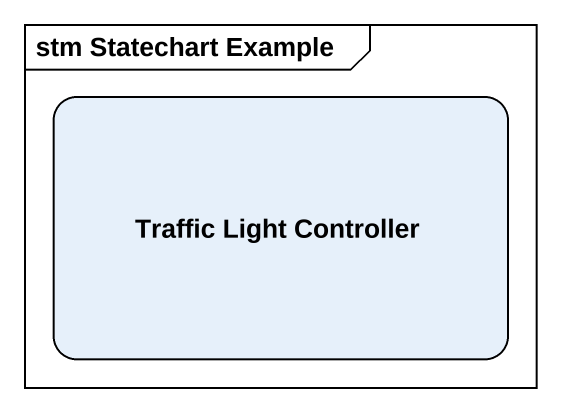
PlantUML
@startuml
mainframe stm Statechart Example
hide empty description
state "Traffic Light Controller" as Traffic_Light_Controller
@enduml
